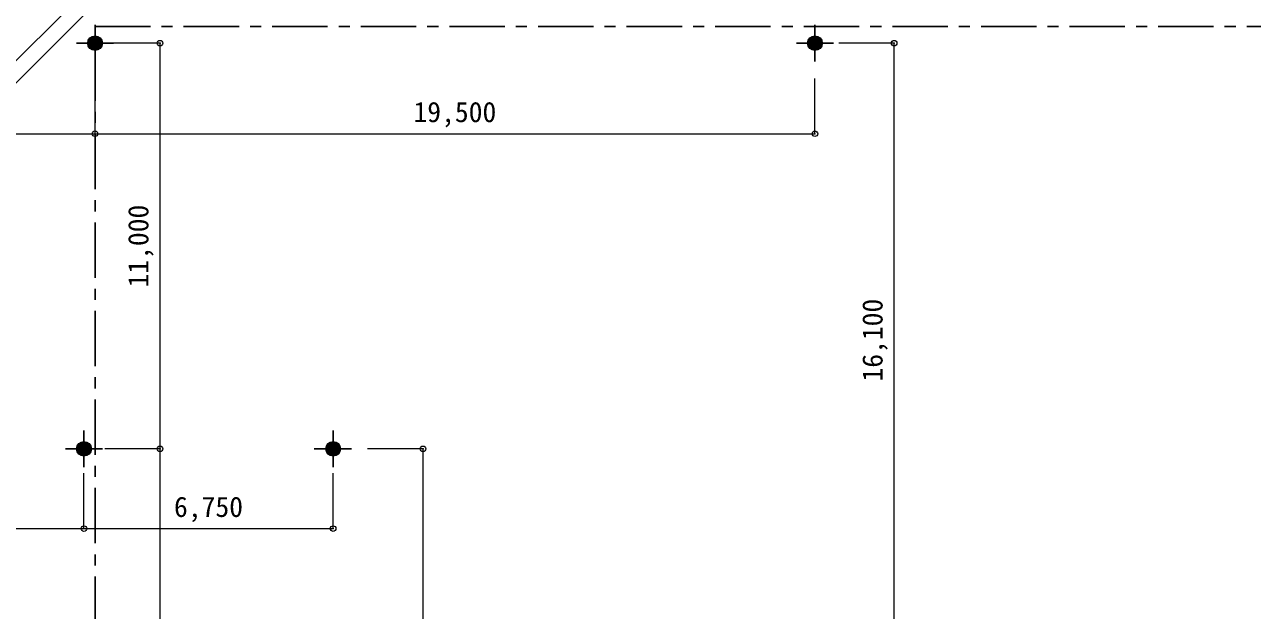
# Model space of a CAD drawing. Units: millimetres at full size, sheet at 1:300. Extents: x -120150 to 120150, y -84600 to 84600.
# Drawn here: x -24283 to 8980, y -19750 to -3861 of the extents above; entities that cross this region are included whole.
import ezdxf
from ezdxf.enums import TextEntityAlignment as Align

# ---------------------------------------------------------------- set-up
doc = ezdxf.new("R2010")
doc.units = ezdxf.units.MM
doc.header["$LTSCALE"] = 300
doc.header["$PDMODE"] = 32
doc.header["$PDSIZE"] = 150
doc.linetypes.add('CHAIN1', pattern=[8, 5, -1, 1, -1])
for name, color, linetype in [('4-1_庇', 7, 'CHAIN1'), ('5-6_文字線', 7, 'Continuous'), ('A-0_残杭', 3, 'CHAIN1')]:
    doc.layers.add(name, color=color, linetype=linetype)
doc.layers.add('4-5_室別面積', color=7, linetype='Continuous', lineweight=18)
doc.layers.add('4-A_家具線', color=1, linetype='Continuous', lineweight=18)
doc.styles.add('ＭＳ ゴシック', font='')
doc.styles.get('ＭＳ ゴシック').set_extended_font_data('MS Gothic')

msp = doc.modelspace()

# ---------------------------------------------------------------- hatches: boundary and pattern name
at = {"layer": '4-5_室別面積'}
for points in [[(-22172.9, -4365.9, 1), (-22572.9, -4365.9, 1)], [(-2672.9, -4365.9, 1), (-3072.9, -4365.9, 1)], [(-22472.9, -15365.9, 1), (-22872.9, -15365.9, 1)], [(-15722.9, -15365.9, 1), (-16122.9, -15365.9, 1)]]:
    msp.add_hatch(color=1, dxfattribs=at).paths.add_polyline_path(points)
at = {"layer": 'A-0_残杭'}
for points in [[(-22197.9, -4365.9, 1), (-22547.9, -4365.9, 1)], [(-2697.9, -4365.9, 1), (-3047.9, -4365.9, 1)], [(-22497.9, -15365.9, 1), (-22847.9, -15365.9, 1)], [(-15747.9, -15365.9, 1), (-16097.9, -15365.9, 1)]]:
    msp.add_hatch(color=1, dxfattribs=at).paths.add_polyline_path(points)

# ---------------------------------------------------------------- linework, layer by layer
at = {"layer": '4-1_庇'}
for p, q in [((-22372.9, -3915.9), (62387.3, -3915.9)), ((-22372.9, -58727.9), (-22372.9, -3962.7))]:
    msp.add_line(p, q, dxfattribs=at)
at = {"layer": '4-5_室別面積'}
msp.add_line((-21493, -2415.9), (-25072.9, -5995.9), dxfattribs=at)
for centre in [(-22372.9, -4365.9), (-2872.9, -4365.9), (-22672.9, -15365.9), (-15922.9, -15365.9)]:
    msp.add_circle(centre, 200, dxfattribs=at)
at = {"layer": '4-A_家具線'}
for p, q in [((-20612.9, -4365.9), (-22112.9, -4365.9)), ((-20612.9, -15365.9), (-20612.9, -4365.9)), ((-724.8, -4365.9), (-2224.8, -4365.9)), ((-724.8, -20465.9), (-724.8, -4365.9)), ((-22372.9, -6822.3), (-22372.9, -5322.3)), ((-2872.9, -6822.3), (-2872.9, -5322.3)), ((-43377.9, -6822.3), (-22372.9, -6822.3)), ((-22372.9, -6822.3), (-2872.9, -6822.3)), ((-20612.9, -15365.9), (-22112.9, -15365.9)), ((-20612.9, -42846), (-20612.9, -15365.9)), ((-13489.2, -15365.9), (-14989.2, -15365.9)), ((-13489.2, -42846), (-13489.2, -15365.9)), ((-22672.9, -17529.3), (-22672.9, -16029.3)), ((-15922.9, -17529.3), (-15922.9, -16029.3)), ((-43377.9, -17529.3), (-22672.9, -17529.3)), ((-22672.9, -17529.3), (-15922.9, -17529.3))]:
    msp.add_line(p, q, dxfattribs=at)
for p in [(-20612.9, -4365.9), (-724.8, -4365.9), (-22372.9, -6822.3), (-2872.9, -6822.3), (-20612.9, -15365.9), (-13489.2, -15365.9), (-22672.9, -17529.3), (-15922.9, -17529.3)]:
    msp.add_point(p, dxfattribs=at)
at = {"layer": '5-6_文字線'}
msp.add_line((-43027.9, -23352.7), (-22647.9, -2972.7), dxfattribs=at)
at = {"layer": 'A-0_残杭'}
for p, q in [((-22372.9, -3865.9), (-22372.9, -4865.9)), ((-2872.9, -3865.9), (-2872.9, -4865.9)), ((-22872.9, -4365.9), (-21872.9, -4365.9)), ((-3372.9, -4365.9), (-2372.9, -4365.9)), ((-22672.9, -14865.9), (-22672.9, -15865.9)), ((-15922.9, -14865.9), (-15922.9, -15865.9)), ((-23172.9, -15365.9), (-22172.9, -15365.9)), ((-16437.7, -15365.9), (-15422.9, -15365.9))]:
    msp.add_line(p, q, dxfattribs=at)

# ---------------------------------------------------------------- texts
at = {"layer": '4-A_家具線', "style": 'ＭＳ ゴシック'}
for s, p in [('19,500', (-13747.9, -6672.3)), ('6,750', (-20235.4, -17379.3))]:
    msp.add_text(s, height=549.9, dxfattribs=at).set_placement(p, align=Align.BOTTOM_LEFT)
for s, p in [('11,000', (-20762.9, -10990.9)), ('16,100', (-874.8, -13540.9))]:
    msp.add_text(s, height=549.9, rotation=90, dxfattribs=at).set_placement(p, align=Align.BOTTOM_LEFT)

doc.saveas('drawing.dxf')
